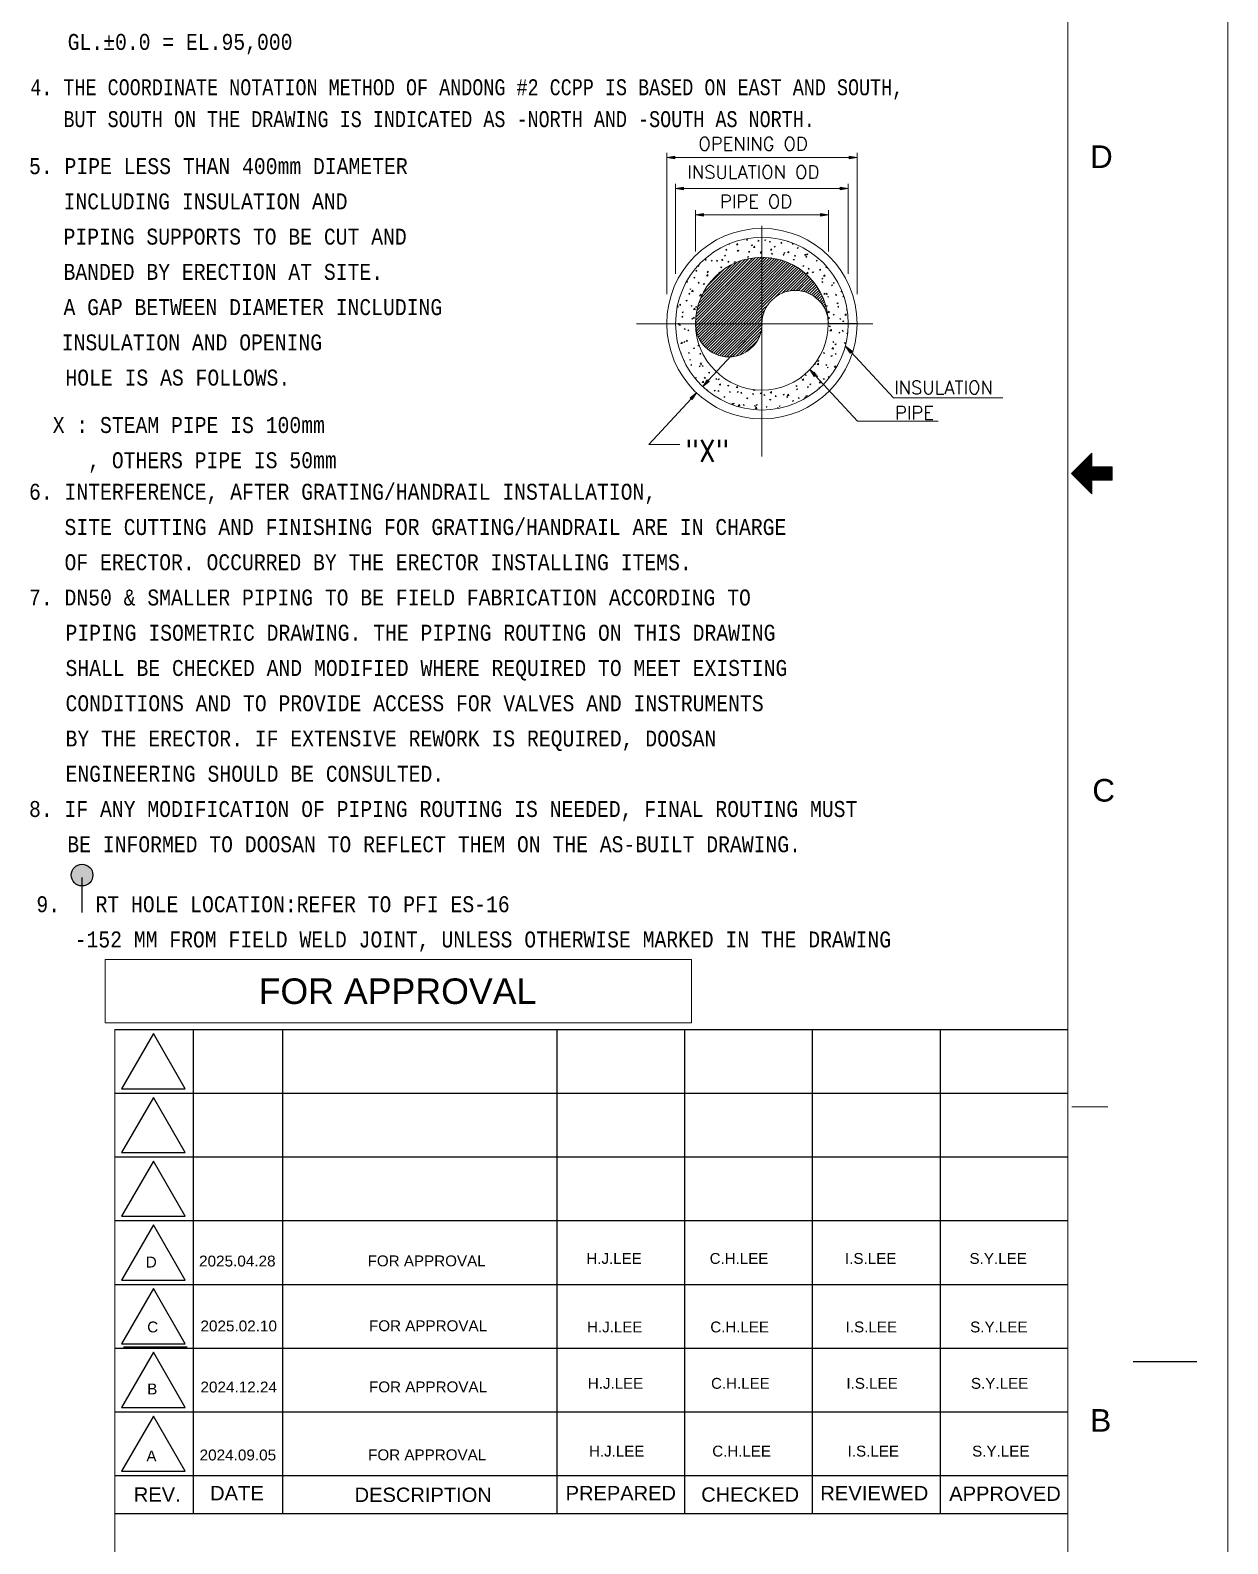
# Model space of a CAD drawing. Header units: inches. Extents: x 985 to 1826, y 0 to 594.
# Drawn here: x 1638.5 to 1826.1, y 129.8 to 366.8 of the extents above; entities that cross this region are included whole.
import ezdxf
from ezdxf.enums import TextEntityAlignment as Align

# ---------------------------------------------------------------- set-up
doc = ezdxf.new("R2010")
doc.units = ezdxf.units.IN
doc.header["$MEASUREMENT"] = 0
for name, color, linetype in [('1', 7, 'Continuous'), ('13', 7, 'Continuous'), ('2', 2, 'Continuous'), ('3', 3, 'Continuous'), ('4', 4, 'Continuous'), ('BG 0 -1', 7, 'Continuous'), ('BG 09.title block', 7, 'Continuous'), ('FRAME', 7, 'Continuous')]:
    doc.layers.add(name, color=color, linetype=linetype)
doc.styles.add('Arial', font='arial.ttf')
doc.styles.add('MONOTXT', font='MONOTXT.shx', dxfattribs={"width": 0.8})
doc.styles.add('ROMANS', font='romans.shx', dxfattribs={"width": 0.8})

msp = doc.modelspace()

# ---------------------------------------------------------------- hatches: boundary and pattern name
at = {"linetype": 'Continuous'}
msp.add_hatch(color=2, dxfattribs=at).paths.add_polyline_path([(1646.63, 236.26), (1646.78, 236.25), (1646.92, 236.23), (1647.07, 236.2), (1647.21, 236.16), (1647.34, 236.1), (1647.48, 236.03), (1647.6, 235.95), (1647.72, 235.86), (1647.83, 235.76), (1647.93, 235.65), (1648.02, 235.54), (1648.1, 235.41), (1648.16, 235.28), (1648.22, 235.14), (1648.27, 235), (1648.3, 234.86), (1648.32, 234.71), (1648.32, 234.56), (1648.32, 234.42), (1648.3, 234.27), (1648.27, 234.12), (1648.22, 233.98), (1648.16, 233.85), (1648.1, 233.72), (1648.02, 233.59), (1647.93, 233.47), (1647.83, 233.36), (1647.72, 233.26), (1647.6, 233.17), (1647.48, 233.1), (1647.34, 233.03), (1647.21, 232.97), (1647.07, 232.93), (1646.92, 232.89), (1646.78, 232.87), (1646.63, 232.87), (1646.48, 232.87), (1646.33, 232.89), (1646.19, 232.93), (1646.05, 232.97), (1645.91, 233.03), (1645.78, 233.1), (1645.65, 233.17), (1645.54, 233.26), (1645.43, 233.36), (1645.33, 233.47), (1645.24, 233.59), (1645.16, 233.72), (1645.09, 233.85), (1645.03, 233.98), (1644.99, 234.12), (1644.96, 234.27), (1644.94, 234.42), (1644.93, 234.56), (1644.94, 234.71), (1644.96, 234.86), (1644.99, 235), (1645.03, 235.14), (1645.09, 235.28), (1645.16, 235.41), (1645.24, 235.54), (1645.33, 235.65), (1645.43, 235.76), (1645.54, 235.86), (1645.65, 235.95), (1645.78, 236.03), (1645.91, 236.1), (1646.05, 236.16), (1646.19, 236.2), (1646.33, 236.23), (1646.48, 236.25)])
at = {"layer": '13', "linetype": 'Continuous', "lineweight": 0}
for points in [[(1739.47, 347.12), (1739.47, 346.71), (1738.22, 346.92)], [(1766.8, 347.12), (1766.8, 346.71), (1768.05, 346.92)], [(1740.85, 342.27), (1740.85, 341.86), (1739.6, 342.06)], [(1765.4, 342.27), (1765.4, 341.86), (1766.65, 342.06)], [(1743.99, 338.13), (1743.99, 337.71), (1742.74, 337.92)], [(1762.28, 338.13), (1762.28, 337.71), (1763.53, 337.92)]]:
    msp.add_hatch(color=4, dxfattribs=at).paths.add_polyline_path(points)
at = {"layer": '4', "linetype": 'Continuous', "lineweight": 0}
for points in [[(1766.93, 316.3), (1766.24, 317.36), (1767.24, 316.58)], [(1761.33, 312.65), (1760.64, 313.71), (1761.64, 312.93)], [(1744.85, 311.83), (1743.85, 311.06), (1744.55, 312.12)], [(1741.9, 309.27), (1742.9, 310.05), (1742.2, 309)]]:
    msp.add_hatch(color=4, dxfattribs=at).paths.add_polyline_path(points)

# ---------------------------------------------------------------- linework, layer by layer
at = {"color": 4, "linetype": 'Continuous', "lineweight": 0}
for p, q in [((1753.13, 335.82), (1753.13, 320.9)), ((1747.47, 332.41), (1747.58, 332.55)), ((1747.47, 332.41), (1747.62, 332.4)), ((1747.62, 332.4), (1747.58, 332.55)), ((1747.87, 333.36), (1747.98, 333.28)), ((1747.98, 333.28), (1748.03, 333.43)), ((1749.12, 333.26), (1749.3, 333.46)), ((1749.12, 333.26), (1749.33, 333.22)), ((1749.25, 332.25), (1749.38, 332.4)), ((1749.25, 332.25), (1749.4, 332.23)), ((1749.33, 333.22), (1749.3, 333.46)), ((1749.35, 332.36), (1749.53, 332.43)), ((1749.35, 332.36), (1749.48, 332.28)), ((1749.4, 332.23), (1749.38, 332.4)), ((1749.48, 332.28), (1749.53, 332.43)), ((1750.7, 333.97), (1750.82, 334.12)), ((1750.7, 333.97), (1750.85, 333.96)), ((1750.85, 333.96), (1750.82, 334.12)), ((1751.04, 332.1), (1751.17, 332.23)), ((1751.04, 332.1), (1751.19, 332.08)), ((1751.19, 332.08), (1751.17, 332.23)), ((1751.45, 333.17), (1751.63, 333.23)), ((1751.45, 333.17), (1751.58, 333.08)), ((1751.58, 333.08), (1751.63, 333.23)), ((1751.78, 332.85), (1751.98, 333.05)), ((1751.78, 332.85), (1752, 332.81)), ((1752, 332.81), (1751.98, 333.05)), ((1752.49, 333.82), (1752.62, 333.96)), ((1752.49, 333.82), (1752.64, 333.81)), ((1752.64, 333.81), (1752.62, 333.96)), ((1752.84, 331.93), (1752.97, 332.08)), ((1752.84, 331.93), (1752.99, 331.92)), ((1752.94, 332.16), (1753.12, 332.23)), ((1752.94, 332.16), (1753.07, 332.08)), ((1752.99, 331.92), (1752.97, 332.08)), ((1753.07, 332.08), (1753.12, 332.23)), ((1753.55, 333.97), (1753.73, 334.05)), ((1753.55, 333.97), (1753.68, 333.9)), ((1753.68, 333.9), (1753.73, 334.05)), ((1754.29, 333.66), (1754.4, 333.81)), ((1754.29, 333.66), (1754.44, 333.65)), ((1754.44, 333.65), (1754.4, 333.81)), ((1754.45, 332.43), (1754.64, 332.63)), ((1754.45, 332.43), (1754.67, 332.4)), ((1754.63, 331.78), (1754.75, 331.92)), ((1754.67, 332.4), (1754.64, 332.63)), ((1754.78, 331.77), (1754.75, 331.92)), ((1755.04, 332.97), (1755.22, 333.03)), ((1755.04, 332.97), (1755.17, 332.88)), ((1755.17, 332.88), (1755.22, 333.03)), ((1756.08, 333.5), (1756.2, 333.65)), ((1756.08, 333.5), (1756.23, 333.48)), ((1756.23, 333.48), (1756.2, 333.65)), ((1756.54, 331.96), (1756.72, 332.03)), ((1756.54, 331.96), (1756.67, 331.88)), ((1756.67, 331.88), (1756.72, 332.03)), ((1757.12, 332.02), (1757.32, 332.22)), ((1757.12, 332.02), (1757.34, 331.98)), ((1757.14, 333.77), (1757.2, 333.8)), ((1757.14, 333.77), (1757.27, 333.7)), ((1757.27, 333.7), (1757.29, 333.77)), ((1757.34, 331.98), (1757.32, 332.22)), ((1757.88, 333.35), (1757.99, 333.48)), ((1757.88, 333.35), (1758.02, 333.33)), ((1758.02, 333.33), (1757.99, 333.48)), ((1758.64, 332.77), (1758.82, 332.83)), ((1758.64, 332.77), (1758.77, 332.68)), ((1758.77, 332.68), (1758.82, 332.83)), ((1759.78, 331.61), (1759.98, 331.81)), ((1760, 331.57), (1759.98, 331.81)), ((1760.13, 331.76), (1760.3, 331.83)), ((1760.25, 331.68), (1760.3, 331.83)), ((1742.74, 320.97), (1753.05, 331.3)), ((1742.75, 321.43), (1752.6, 331.28)), ((1742.79, 321.91), (1752.13, 331.25)), ((1742.85, 322.41), (1751.63, 331.18)), ((1742.94, 322.95), (1751.09, 331.1)), ((1743.07, 329.93), (1743.18, 329.86)), ((1743.08, 323.52), (1750.52, 330.96)), ((1743.09, 329.96), (1743.23, 330.01)), ((1743.12, 320.9), (1753.13, 330.92)), ((1743.18, 329.86), (1743.23, 330.01)), ((1743.27, 324.15), (1749.89, 330.77)), ((1743.52, 324.85), (1749.19, 330.52)), ((1743.55, 320.9), (1753.13, 330.48)), ((1743.9, 325.67), (1748.37, 330.13)), ((1743.99, 320.9), (1753.13, 330.05)), ((1744.22, 330.83), (1744.34, 330.98)), ((1744.22, 330.83), (1744.37, 330.82)), ((1744.37, 330.82), (1744.34, 330.98)), ((1744.44, 320.9), (1753.13, 329.6)), ((1744.55, 326.77), (1747.27, 329.48)), ((1745.15, 330.75), (1745.33, 330.82)), ((1745.15, 330.75), (1745.28, 330.67)), ((1745.28, 330.67), (1745.33, 330.82)), ((1746.02, 330.68), (1746.13, 330.82)), ((1746.02, 330.68), (1746.17, 330.67)), ((1746.17, 330.67), (1746.13, 330.82)), ((1746.64, 329.75), (1746.82, 329.81)), ((1746.64, 329.75), (1746.77, 329.66)), ((1746.77, 329.66), (1746.82, 329.81)), ((1746.78, 330.82), (1746.97, 331.02)), ((1746.78, 330.82), (1746.99, 330.78)), ((1746.99, 330.78), (1746.97, 331.02)), ((1747.25, 331.56), (1747.43, 331.62)), ((1747.25, 331.56), (1747.38, 331.47)), ((1747.38, 331.47), (1747.43, 331.62)), ((1747.8, 330.52), (1747.93, 330.67)), ((1747.8, 330.52), (1747.95, 330.51)), ((1747.95, 330.51), (1747.93, 330.67)), ((1748.74, 330.55), (1748.92, 330.62)), ((1748.74, 330.55), (1748.87, 330.47)), ((1748.87, 330.47), (1748.92, 330.62)), ((1750.84, 331.36), (1751.02, 331.42)), ((1750.84, 331.36), (1750.97, 331.27)), ((1750.97, 331.27), (1751.02, 331.42)), ((1753.13, 330.92), (1753.49, 331.28)), ((1753.13, 330.48), (1753.92, 331.26)), ((1753.13, 330.05), (1754.32, 331.22)), ((1753.13, 329.6), (1754.7, 331.17)), ((1753.13, 329.16), (1755.08, 331.11)), ((1753.13, 328.71), (1755.45, 331.03)), ((1753.13, 328.27), (1755.8, 330.95)), ((1753.13, 327.83), (1756.15, 330.85)), ((1753.13, 327.38), (1756.48, 330.73)), ((1753.13, 326.95), (1756.8, 330.62)), ((1753.13, 326.51), (1757.13, 330.5)), ((1753.13, 326.06), (1757.43, 330.36)), ((1753.13, 325.62), (1757.73, 330.22)), ((1753.13, 325.18), (1758.03, 330.07)), ((1753.13, 324.73), (1758.3, 329.91)), ((1753.13, 324.3), (1758.59, 329.75)), ((1753.13, 323.86), (1758.85, 329.57)), ((1754.54, 331.2), (1754.62, 331.22)), ((1754.6, 331.18), (1754.62, 331.22)), ((1754.63, 331.78), (1754.78, 331.77)), ((1756.43, 331.62), (1756.54, 331.77)), ((1756.43, 331.62), (1756.58, 331.61)), ((1756.58, 331.61), (1756.54, 331.77)), ((1758.03, 330.96), (1758.2, 331.02)), ((1758.03, 330.96), (1758.15, 330.87)), ((1758.15, 330.87), (1758.2, 331.02)), ((1758.22, 331.47), (1758.34, 331.61)), ((1758.22, 331.47), (1758.37, 331.45)), ((1758.37, 331.45), (1758.34, 331.61)), ((1758.67, 329.7), (1758.69, 329.73)), ((1758.69, 329.68), (1758.69, 329.73)), ((1759.53, 329.95), (1759.7, 330.02)), ((1759.53, 329.95), (1759.64, 329.87)), ((1759.64, 329.87), (1759.7, 330.02)), ((1759.78, 331.61), (1760, 331.57)), ((1760.02, 331.31), (1760.13, 331.45)), ((1760.02, 331.31), (1760.17, 331.3)), ((1760.13, 331.76), (1760.25, 331.68)), ((1760.17, 331.3), (1760.13, 331.45)), ((1760.35, 329.43), (1760.48, 329.57)), ((1760.35, 329.43), (1760.5, 329.41)), ((1760.5, 329.41), (1760.48, 329.57)), ((1761.63, 330.76), (1761.8, 330.82)), ((1761.63, 330.76), (1761.75, 330.67)), ((1761.75, 330.67), (1761.8, 330.82)), ((1761.8, 331.15), (1761.87, 331.23)), ((1761.8, 331.15), (1761.95, 331.13)), ((1761.95, 331.13), (1761.95, 331.16)), ((1763.12, 329.75), (1763.29, 329.82)), ((1763.12, 329.75), (1763.24, 329.67)), ((1763.24, 329.67), (1763.29, 329.82)), ((1741.33, 327.4), (1741.45, 327.53)), ((1741.33, 327.4), (1741.48, 327.38)), ((1741.48, 327.38), (1741.45, 327.53)), ((1742.44, 328.13), (1742.62, 328.2)), ((1742.44, 328.13), (1742.57, 328.05)), ((1742.57, 328.05), (1742.62, 328.2)), ((1742.78, 329.12), (1742.89, 329.26)), ((1742.78, 329.12), (1742.93, 329.11)), ((1742.93, 329.11), (1742.89, 329.26)), ((1743.12, 327.23), (1743.24, 327.38)), ((1743.12, 327.23), (1743.27, 327.22)), ((1743.27, 327.22), (1743.24, 327.38)), ((1743.94, 327.12), (1744.12, 327.2)), ((1743.94, 327.12), (1744.05, 327.05)), ((1744.05, 327.05), (1744.12, 327.2)), ((1744.44, 328.38), (1744.63, 328.6)), ((1744.44, 328.38), (1744.67, 328.36)), ((1744.54, 328.93), (1744.72, 329.01)), ((1744.54, 328.93), (1744.67, 328.86)), ((1744.57, 328.96), (1744.69, 329.11)), ((1744.57, 328.96), (1744.72, 328.95)), ((1744.67, 328.36), (1744.63, 328.6)), ((1744.67, 328.86), (1744.72, 329.01)), ((1744.72, 328.95), (1744.69, 329.11)), ((1744.88, 320.9), (1753.13, 329.16)), ((1745.32, 320.9), (1753.13, 328.71)), ((1745.77, 320.9), (1753.13, 328.27)), ((1746.2, 320.9), (1753.13, 327.83)), ((1746.37, 328.8), (1746.48, 328.95)), ((1746.37, 328.8), (1746.38, 328.8)), ((1746.49, 328.9), (1746.48, 328.95)), ((1746.64, 320.9), (1753.13, 327.38)), ((1753.13, 323.41), (1759.12, 329.4)), ((1755.25, 325.1), (1759.38, 329.21)), ((1756.28, 325.68), (1759.63, 329.02)), ((1756.97, 325.92), (1759.87, 328.82)), ((1757.53, 326.03), (1760.1, 328.61)), ((1758.02, 326.08), (1760.33, 328.4)), ((1758.47, 326.1), (1760.55, 328.18)), ((1758.88, 326.07), (1760.77, 327.95)), ((1759.27, 326.01), (1760.98, 327.72)), ((1759.63, 325.93), (1761.18, 327.48)), ((1759.97, 325.83), (1761.38, 327.23)), ((1760.12, 328.76), (1760.32, 328.96)), ((1760.12, 328.76), (1760.34, 328.72)), ((1760.34, 328.72), (1760.32, 328.96)), ((1761.02, 328.95), (1761.19, 329.01)), ((1761.02, 328.95), (1761.14, 328.86)), ((1761.14, 328.86), (1761.19, 329.01)), ((1762.15, 329.27), (1762.28, 329.41)), ((1762.15, 329.27), (1762.3, 329.26)), ((1762.3, 329.26), (1762.28, 329.41)), ((1762.5, 327.93), (1762.68, 328.01)), ((1762.5, 327.93), (1762.63, 327.86)), ((1762.5, 327.4), (1762.62, 327.53)), ((1762.5, 327.4), (1762.65, 327.37)), ((1762.65, 327.37), (1762.62, 327.53)), ((1762.63, 327.86), (1762.68, 328.01)), ((1762.78, 328.35), (1762.98, 328.55)), ((1762.78, 328.35), (1763, 328.31)), ((1763, 328.31), (1762.98, 328.55)), ((1764.29, 327.23), (1764.42, 327.37)), ((1764.29, 327.23), (1764.44, 327.22)), ((1764.44, 327.22), (1764.42, 327.37)), ((1741.68, 325.51), (1741.79, 325.66)), ((1741.68, 325.51), (1741.83, 325.5)), ((1741.83, 325.5), (1741.79, 325.66)), ((1741.83, 326.32), (1742, 326.38)), ((1741.83, 326.32), (1741.95, 326.23)), ((1741.95, 326.23), (1742, 326.38)), ((1742.1, 325.96), (1742.29, 326.16)), ((1742.1, 325.96), (1742.33, 325.92)), ((1742.33, 325.92), (1742.29, 326.16)), ((1743.33, 325.31), (1743.5, 325.38)), ((1743.33, 325.31), (1743.45, 325.23)), ((1743.45, 325.23), (1743.5, 325.38)), ((1743.47, 325.36), (1743.59, 325.5)), ((1743.47, 325.36), (1743.62, 325.35)), ((1743.62, 325.35), (1743.59, 325.5)), ((1747.09, 320.9), (1753.13, 326.95)), ((1747.53, 320.9), (1753.13, 326.51)), ((1747.98, 320.9), (1753.13, 326.06)), ((1748.42, 320.9), (1753.13, 325.62)), ((1748.85, 320.9), (1753.13, 325.18)), ((1749.3, 320.9), (1753.13, 324.73)), ((1760.29, 325.71), (1761.57, 326.98)), ((1760.6, 325.57), (1761.74, 326.72)), ((1760.89, 325.42), (1761.92, 326.45)), ((1761.17, 325.26), (1762.09, 326.17)), ((1761.43, 325.07), (1762.24, 325.9)), ((1761.67, 324.88), (1762.4, 325.61)), ((1761.9, 324.67), (1762.54, 325.31)), ((1762.13, 324.45), (1762.68, 325.01)), ((1762.33, 324.21), (1762.8, 324.7)), ((1762.84, 325.51), (1762.97, 325.66)), ((1762.84, 325.51), (1762.99, 325.5)), ((1762.99, 325.5), (1762.97, 325.66)), ((1763.12, 325.5), (1763.3, 325.7)), ((1763.12, 325.5), (1763.34, 325.46)), ((1763.34, 325.46), (1763.3, 325.7)), ((1763.39, 325.12), (1763.57, 325.18)), ((1763.39, 325.12), (1763.52, 325.03)), ((1763.52, 325.03), (1763.57, 325.18)), ((1764, 326.93), (1764.18, 327)), ((1764, 326.93), (1764.13, 326.85)), ((1764.13, 326.85), (1764.18, 327)), ((1764.64, 325.36), (1764.77, 325.5)), ((1764.64, 325.36), (1764.79, 325.33)), ((1764.79, 325.33), (1764.77, 325.5)), ((1765.49, 325.92), (1765.67, 326)), ((1765.49, 325.92), (1765.62, 325.85)), ((1765.62, 325.85), (1765.67, 325.98)), ((1765.78, 325.08), (1765.94, 325.25)), ((1765.78, 325.08), (1766, 325.05)), ((1766, 325.05), (1766, 325.06)), ((1739.87, 323.51), (1739.99, 323.48)), ((1739.89, 323.65), (1739.95, 323.72)), ((1739.99, 323.48), (1739.95, 323.72)), ((1740.23, 323.78), (1740.35, 323.93)), ((1740.23, 323.78), (1740.38, 323.77)), ((1740.38, 323.77), (1740.35, 323.93)), ((1740.62, 322.7), (1740.79, 322.76)), ((1740.62, 322.7), (1740.74, 322.61)), ((1740.74, 322.61), (1740.79, 322.76)), ((1741.23, 324.51), (1741.4, 324.57)), ((1741.23, 324.51), (1741.35, 324.42)), ((1741.35, 324.42), (1741.4, 324.57)), ((1742.03, 323.63), (1742.14, 323.77)), ((1742.03, 323.63), (1742.17, 323.62)), ((1742.17, 323.62), (1742.14, 323.77)), ((1742.43, 323.11), (1742.63, 323.31)), ((1742.43, 323.11), (1742.65, 323.07)), ((1742.65, 323.07), (1742.63, 323.31)), ((1742.72, 323.5), (1742.89, 323.57)), ((1742.72, 323.5), (1742.84, 323.42)), ((1742.84, 323.42), (1742.89, 323.57)), ((1749.74, 320.9), (1753.13, 324.3)), ((1750.18, 320.9), (1753.13, 323.86)), ((1750.63, 320.9), (1753.13, 323.41)), ((1751.07, 320.9), (1753.13, 322.97)), ((1751.5, 320.9), (1753.13, 322.53)), ((1753.13, 322.97), (1754.14, 323.97)), ((1753.13, 322.53), (1753.55, 322.95)), ((1762.53, 323.96), (1762.93, 324.37)), ((1762.7, 323.7), (1763.04, 324.03)), ((1762.87, 323.42), (1763.14, 323.7)), ((1763.02, 323.13), (1763.23, 323.35)), ((1763.15, 322.82), (1763.32, 322.98)), ((1763.19, 323.63), (1763.32, 323.77)), ((1763.19, 323.63), (1763.34, 323.62)), ((1763.27, 322.5), (1763.38, 322.61)), ((1763.34, 323.62), (1763.32, 323.77)), ((1763.44, 322.65), (1763.64, 322.85)), ((1763.44, 322.65), (1763.67, 322.61)), ((1763.67, 322.61), (1763.64, 322.85)), ((1764.28, 322.3), (1764.45, 322.37)), ((1764.4, 322.21), (1764.45, 322.37)), ((1764.88, 324.11), (1765.05, 324.18)), ((1764.88, 324.11), (1765, 324.03)), ((1764.99, 323.47), (1765.1, 323.62)), ((1764.99, 323.47), (1765.14, 323.46)), ((1765, 324.03), (1765.05, 324.18)), ((1765.14, 323.46), (1765.1, 323.62)), ((1766.12, 322.23), (1766.3, 322.43)), ((1766.34, 322.2), (1766.3, 322.43)), ((1766.38, 323.11), (1766.47, 323.15)), ((1766.38, 323.11), (1766.49, 323.02)), ((1738.22, 320.9), (1753.13, 320.9)), ((1740, 320.88), (1740.07, 320.91)), ((1740, 320.88), (1740.13, 320.8)), ((1740.07, 320.91), (1740.18, 320.95)), ((1740.09, 320.67), (1740.29, 320.87)), ((1740.09, 320.67), (1740.32, 320.63)), ((1740.13, 320.8), (1740.17, 320.91)), ((1740.17, 320.91), (1740.18, 320.95)), ((1740.32, 320.63), (1740.29, 320.87)), ((1740.58, 321.91), (1740.69, 322.05)), ((1740.58, 321.91), (1740.73, 321.9)), ((1740.73, 321.9), (1740.69, 322.05)), ((1740.93, 320.02), (1741.04, 320.17)), ((1740.93, 320.02), (1741.08, 320.01)), ((1741.08, 320.01), (1741.04, 320.17)), ((1742.12, 321.68), (1742.29, 321.76)), ((1742.12, 321.68), (1742.23, 321.61)), ((1742.23, 321.61), (1742.29, 321.76)), ((1742.37, 321.75), (1742.49, 321.9)), ((1742.37, 321.75), (1742.52, 321.73)), ((1742.52, 321.73), (1742.49, 321.9)), ((1742.72, 319.87), (1742.79, 319.96)), ((1742.75, 320.55), (1743.12, 320.9)), ((1742.8, 320.15), (1743.55, 320.9)), ((1742.87, 319.77), (1743.99, 320.9)), ((1742.95, 319.42), (1744.44, 320.9)), ((1743.07, 319.1), (1744.88, 320.9)), ((1743.19, 318.78), (1745.32, 320.9)), ((1743.34, 318.48), (1745.77, 320.9)), ((1743.5, 318.2), (1746.2, 320.9)), ((1743.68, 317.93), (1746.64, 320.9)), ((1743.87, 317.68), (1747.09, 320.9)), ((1744.07, 317.43), (1747.53, 320.9)), ((1744.28, 317.21), (1747.98, 320.9)), ((1744.52, 317), (1748.42, 320.9)), ((1744.75, 316.8), (1748.85, 320.9)), ((1745, 316.61), (1749.3, 320.9)), ((1745.28, 316.43), (1749.74, 320.9)), ((1745.57, 316.28), (1750.18, 320.9)), ((1745.87, 316.15), (1750.63, 320.9)), ((1746.18, 316.01), (1751.07, 320.9)), ((1746.52, 315.91), (1751.5, 320.9)), ((1746.87, 315.82), (1751.95, 320.9)), ((1747.24, 315.76), (1752.39, 320.9)), ((1747.64, 315.72), (1752.83, 320.9)), ((1748.08, 315.71), (1753.13, 320.76)), ((1748.55, 315.75), (1753.09, 320.28)), ((1751.95, 320.9), (1753.13, 322.08)), ((1752.39, 320.9), (1753.13, 321.65)), ((1752.83, 320.9), (1753.13, 321.2)), ((1753.13, 322.08), (1753.32, 322.27)), ((1753.13, 321.65), (1753.19, 321.71)), ((1753.13, 321.2), (1753.14, 321.21)), ((1763.37, 322.16), (1763.44, 322.22)), ((1763.44, 321.8), (1763.48, 321.83)), ((1763.5, 321.41), (1763.52, 321.42)), ((1763.53, 320.91), (1768.05, 320.91)), ((1763.54, 321.75), (1763.67, 321.9)), ((1763.54, 321.75), (1763.69, 321.73)), ((1763.69, 321.73), (1763.67, 321.9)), ((1763.67, 320.48), (1763.84, 320.56)), ((1763.67, 320.48), (1763.79, 320.4)), ((1763.78, 319.8), (1763.98, 320)), ((1763.79, 320.4), (1763.84, 320.56)), ((1763.89, 319.87), (1764, 320.01)), ((1764, 319.76), (1763.98, 320)), ((1764.04, 319.86), (1764, 320.01)), ((1764.28, 322.3), (1764.4, 322.21)), ((1765.33, 321.6), (1765.45, 321.73)), ((1765.33, 321.6), (1765.48, 321.58)), ((1765.48, 321.58), (1765.45, 321.73)), ((1765.77, 321.3), (1765.94, 321.36)), ((1765.77, 321.3), (1765.89, 321.21)), ((1765.89, 321.21), (1765.94, 321.36)), ((1766.12, 322.23), (1766.34, 322.2)), ((1740.43, 317.82), (1740.63, 318.02)), ((1740.43, 317.82), (1740.65, 317.78)), ((1740.65, 317.78), (1740.63, 318.02)), ((1740.89, 318.06), (1741.07, 318.13)), ((1740.89, 318.06), (1741.02, 317.97)), ((1741.02, 317.97), (1741.07, 318.13)), ((1741.27, 318.15), (1741.39, 318.3)), ((1741.27, 318.15), (1741.42, 318.13)), ((1741.42, 318.13), (1741.39, 318.3)), ((1741.5, 319.87), (1741.68, 319.95)), ((1741.5, 319.87), (1741.63, 319.8)), ((1741.63, 319.8), (1741.68, 319.95)), ((1742.72, 319.87), (1742.79, 319.86)), ((1743.07, 317.98), (1743.13, 318.07)), ((1743.07, 317.98), (1743.17, 317.98)), ((1743.09, 317.41), (1743.28, 317.6)), ((1749.09, 315.83), (1753, 319.75)), ((1749.73, 316.02), (1752.82, 319.12)), ((1750.55, 316.42), (1752.43, 318.28)), ((1763.78, 319.8), (1764, 319.76)), ((1763.89, 319.87), (1764.04, 319.86)), ((1764.23, 317.98), (1764.35, 318.13)), ((1764.23, 317.98), (1764.38, 317.97)), ((1764.38, 317.97), (1764.35, 318.13)), ((1764.55, 317.67), (1764.73, 317.73)), ((1764.55, 317.67), (1764.68, 317.58)), ((1764.68, 317.58), (1764.73, 317.73)), ((1765.15, 319.48), (1765.33, 319.55)), ((1765.15, 319.48), (1765.28, 319.4)), ((1765.28, 319.4), (1765.33, 319.55)), ((1765.68, 319.71), (1765.8, 319.86)), ((1765.68, 319.71), (1765.83, 319.7)), ((1765.83, 319.7), (1765.8, 319.86)), ((1766.03, 317.83), (1766.15, 317.97)), ((1766.03, 317.83), (1766.18, 317.82)), ((1766.18, 317.82), (1766.15, 317.97)), ((1766.44, 319.38), (1766.59, 319.53)), ((1766.44, 319.38), (1766.57, 319.36)), ((1740.42, 316.3), (1740.47, 316.32)), ((1740.44, 316.25), (1740.47, 316.32)), ((1741.62, 316.27), (1741.74, 316.41)), ((1741.62, 316.27), (1741.77, 316.26)), ((1741.77, 316.26), (1741.74, 316.41)), ((1741.78, 315.25), (1741.95, 315.31)), ((1741.78, 315.25), (1741.9, 315.16)), ((1741.9, 315.16), (1741.95, 315.31)), ((1742.39, 317.06), (1742.57, 317.12)), ((1742.39, 317.06), (1742.52, 316.97)), ((1742.52, 316.97), (1742.57, 317.12)), ((1743.09, 317.41), (1743.32, 317.37)), ((1743.32, 317.37), (1743.29, 317.56)), ((1743.42, 316.11), (1743.53, 316.26)), ((1743.42, 316.11), (1743.55, 316.1)), ((1743.55, 316.1), (1743.53, 316.26)), ((1743.88, 316.05), (1743.93, 316.07)), ((1743.88, 316.05), (1743.98, 315.97)), ((1762.79, 316.26), (1762.9, 316.41)), ((1762.79, 316.26), (1762.94, 316.25)), ((1762.94, 316.25), (1762.9, 316.41)), ((1763.94, 315.86), (1764.12, 315.92)), ((1763.94, 315.86), (1764.07, 315.77)), ((1764.07, 315.77), (1764.12, 315.92)), ((1764.1, 316.95), (1764.3, 317.15)), ((1764.1, 316.95), (1764.33, 316.91)), ((1764.33, 316.91), (1764.3, 317.15)), ((1764.58, 316.11), (1764.7, 316.25)), ((1764.58, 316.11), (1764.73, 316.1)), ((1764.73, 316.1), (1764.7, 316.25)), ((1740.9, 315.12), (1740.95, 315.17)), ((1740.98, 314.97), (1740.95, 315.17)), ((1741.97, 314.38), (1742.08, 314.53)), ((1741.97, 314.38), (1742.12, 314.37)), ((1742.12, 314.37), (1742.08, 314.53)), ((1743.27, 314.23), (1743.44, 314.31)), ((1743.27, 314.23), (1743.39, 314.15)), ((1743.39, 314.15), (1743.44, 314.31)), ((1743.43, 314.56), (1743.62, 314.76)), ((1743.43, 314.56), (1743.65, 314.52)), ((1743.65, 314.52), (1743.62, 314.76)), ((1743.75, 314.23), (1743.88, 314.37)), ((1743.75, 314.23), (1743.9, 314.22)), ((1743.9, 314.22), (1743.88, 314.37)), ((1744.77, 313.23), (1744.94, 313.3)), ((1744.77, 313.23), (1744.89, 313.15)), ((1744.89, 313.15), (1744.94, 313.3)), ((1759.89, 312.82), (1760.02, 312.96)), ((1760.04, 312.81), (1760.02, 312.96)), ((1761.23, 313.23), (1761.4, 313.3)), ((1761.23, 313.23), (1761.35, 313.15)), ((1761.35, 314.55), (1761.49, 314.53)), ((1761.35, 313.15), (1761.4, 313.3)), ((1761.43, 314.63), (1761.47, 314.68)), ((1761.49, 314.53), (1761.47, 314.68)), ((1761.78, 314.51), (1761.97, 314.71)), ((1761.78, 314.51), (1761.99, 314.47)), ((1761.84, 315.05), (1762.02, 315.11)), ((1761.84, 315.05), (1761.97, 314.96)), ((1761.97, 314.96), (1762.02, 315.11)), ((1761.99, 314.47), (1761.97, 314.71)), ((1763.13, 314.38), (1763.25, 314.52)), ((1763.13, 314.38), (1763.28, 314.37)), ((1763.28, 314.37), (1763.25, 314.52)), ((1763.33, 314.05), (1763.5, 314.11)), ((1763.33, 314.05), (1763.45, 313.96)), ((1763.45, 313.96), (1763.5, 314.11)), ((1764.44, 314.1), (1764.64, 314.3)), ((1764.44, 314.1), (1764.67, 314.06)), ((1764.67, 314.06), (1764.64, 314.3)), ((1742.44, 312.62), (1742.43, 312.65)), ((1742.67, 312.42), (1742.84, 312.48)), ((1742.67, 312.42), (1742.79, 312.33)), ((1742.79, 312.33), (1742.84, 312.48)), ((1743.75, 311.71), (1743.95, 311.91)), ((1743.75, 311.71), (1743.98, 311.67)), ((1743.98, 311.67), (1743.95, 311.91)), ((1744.1, 312.35), (1744.23, 312.5)), ((1744.1, 312.35), (1744.25, 312.33)), ((1744.15, 311.42), (1744.33, 311.48)), ((1744.15, 311.42), (1744.28, 311.33)), ((1744.25, 312.33), (1744.23, 312.5)), ((1744.28, 311.33), (1744.33, 311.48)), ((1744.48, 310.51), (1744.57, 310.61)), ((1744.6, 310.46), (1744.57, 310.61)), ((1745.89, 312.2), (1746.02, 312.33)), ((1745.89, 312.2), (1746.04, 312.18)), ((1746.04, 312.18), (1746.02, 312.33)), ((1746.25, 312.22), (1746.43, 312.28)), ((1746.25, 312.22), (1746.38, 312.13)), ((1746.38, 312.13), (1746.43, 312.28)), ((1746.43, 311.3), (1746.62, 311.5)), ((1746.43, 311.3), (1746.65, 311.26)), ((1746.65, 311.26), (1746.62, 311.5)), ((1747.69, 312.03), (1747.7, 312.05)), ((1747.69, 312.03), (1747.72, 312.03)), ((1747.74, 311.22), (1747.92, 311.28)), ((1747.74, 311.22), (1747.87, 311.13)), ((1747.87, 311.13), (1747.92, 311.28)), ((1749.09, 310.88), (1749.29, 311.08)), ((1749.09, 310.88), (1749.32, 310.85)), ((1749.32, 310.85), (1749.29, 311.08)), ((1751.77, 310.47), (1751.88, 310.58)), ((1751.99, 310.43), (1751.97, 310.57)), ((1758.45, 311.1), (1758.57, 311.23)), ((1758.45, 311.1), (1758.6, 311.08)), ((1758.53, 310.62), (1758.7, 310.68)), ((1758.53, 310.62), (1758.65, 310.53)), ((1758.6, 311.08), (1758.57, 311.23)), ((1758.65, 310.53), (1758.7, 310.68)), ((1759.14, 312.42), (1759.25, 312.35)), ((1759.17, 312.43), (1759.3, 312.5)), ((1759.25, 312.35), (1759.3, 312.5)), ((1759.44, 312.07), (1759.63, 312.27)), ((1759.44, 312.07), (1759.65, 312.03)), ((1759.65, 312.03), (1759.63, 312.27)), ((1759.89, 312.82), (1760.04, 312.81)), ((1760.24, 310.93), (1760.37, 311.08)), ((1760.24, 310.93), (1760.39, 310.92)), ((1760.39, 310.92), (1760.37, 311.08)), ((1760.63, 311.42), (1760.8, 311.48)), ((1760.63, 311.42), (1760.75, 311.33)), ((1760.75, 311.33), (1760.8, 311.48)), ((1761.69, 312.66), (1761.8, 312.81)), ((1761.69, 312.66), (1761.84, 312.65)), ((1761.84, 312.65), (1761.8, 312.81)), ((1762.04, 310.78), (1762.15, 310.92)), ((1762.04, 310.78), (1762.1, 310.77)), ((1762.1, 311.66), (1762.3, 311.86)), ((1762.1, 311.66), (1762.33, 311.62)), ((1762.17, 310.83), (1762.15, 310.92)), ((1762.33, 311.62), (1762.3, 311.86)), ((1762.73, 312.23), (1762.9, 312.3)), ((1762.73, 312.23), (1762.85, 312.15)), ((1762.85, 312.15), (1762.9, 312.3)), ((1763.48, 312.51), (1763.6, 312.65)), ((1763.48, 312.51), (1763.63, 312.5)), ((1763.63, 312.5), (1763.6, 312.65)), ((1744.54, 310.46), (1744.6, 310.46)), ((1745.64, 310.41), (1745.82, 310.47)), ((1745.64, 310.41), (1745.77, 310.32)), ((1745.77, 310.32), (1745.82, 310.47)), ((1746.24, 310.31), (1746.37, 310.46)), ((1746.24, 310.31), (1746.39, 310.3)), ((1746.39, 310.3), (1746.37, 310.46)), ((1747.14, 309.41), (1747.32, 309.47)), ((1747.14, 309.41), (1747.27, 309.32)), ((1747.27, 309.32), (1747.32, 309.47)), ((1748.04, 310.16), (1748.15, 310.3)), ((1748.04, 310.16), (1748.19, 310.15)), ((1748.19, 310.15), (1748.15, 310.3)), ((1748.38, 308.27), (1748.5, 308.42)), ((1748.38, 308.27), (1748.53, 308.26)), ((1748.53, 308.26), (1748.5, 308.42)), ((1748.63, 308.4), (1748.8, 308.46)), ((1748.63, 308.4), (1748.75, 308.31)), ((1748.75, 308.31), (1748.8, 308.46)), ((1749.24, 310.21), (1749.42, 310.27)), ((1749.24, 310.21), (1749.37, 310.12)), ((1749.37, 310.12), (1749.42, 310.27)), ((1749.43, 308.03), (1749.62, 308.23)), ((1749.65, 308), (1749.62, 308.23)), ((1749.83, 310), (1749.95, 310.15)), ((1749.83, 310), (1749.98, 309.98)), ((1749.98, 309.98), (1749.95, 310.15)), ((1750.18, 308.12), (1750.3, 308.26)), ((1750.18, 308.12), (1750.33, 308.11)), ((1750.33, 308.11), (1750.3, 308.26)), ((1750.73, 309.21), (1750.9, 309.27)), ((1750.73, 309.21), (1750.85, 309.12)), ((1750.85, 309.12), (1750.9, 309.27)), ((1751.63, 309.85), (1751.74, 309.98)), ((1751.63, 309.85), (1751.78, 309.82)), ((1751.78, 309.82), (1751.74, 309.98)), ((1751.77, 310.47), (1751.99, 310.43)), ((1751.97, 307.96), (1752.09, 308.11)), ((1752.12, 307.95), (1752.09, 308.11)), ((1752.23, 308.2), (1752.4, 308.26)), ((1752.23, 308.2), (1752.35, 308.11)), ((1752.35, 308.11), (1752.4, 308.26)), ((1752.83, 310.01), (1753, 310.07)), ((1752.83, 310.01), (1752.95, 309.92)), ((1752.95, 309.92), (1753, 310.07)), ((1753.42, 309.68), (1753.54, 309.82)), ((1753.42, 309.68), (1753.57, 309.67)), ((1753.57, 309.67), (1753.54, 309.82)), ((1754.33, 309), (1754.5, 309.07)), ((1754.33, 309), (1754.45, 308.92)), ((1754.43, 310.05), (1754.63, 310.26)), ((1754.43, 310.05), (1754.65, 310.02)), ((1754.45, 308.92), (1754.5, 309.07)), ((1754.65, 310.02), (1754.63, 310.26)), ((1755.2, 309.52), (1755.33, 309.67)), ((1755.2, 309.52), (1755.35, 309.51)), ((1755.35, 309.51), (1755.33, 309.67)), ((1756.43, 309.81), (1756.6, 309.87)), ((1756.43, 309.81), (1756.55, 309.72)), ((1756.55, 309.72), (1756.6, 309.87)), ((1757, 309.37), (1757.13, 309.51)), ((1757, 309.37), (1757.15, 309.36)), ((1757.1, 309.63), (1757.29, 309.85)), ((1757.1, 309.63), (1757.32, 309.61)), ((1757.15, 309.36), (1757.13, 309.51)), ((1757.32, 309.61), (1757.29, 309.85)), ((1757.92, 308.8), (1758.09, 308.87)), ((1757.92, 308.8), (1758.04, 308.72)), ((1758.04, 308.72), (1758.09, 308.87)), ((1758.79, 309.21), (1758.92, 309.36)), ((1758.79, 309.21), (1758.94, 309.2)), ((1758.94, 309.2), (1758.92, 309.36)), ((1759.77, 309.22), (1759.97, 309.43)), ((1759.77, 309.22), (1759.92, 309.2)), ((1759.98, 309.25), (1759.97, 309.43)), ((1760.02, 309.61), (1760.19, 309.67)), ((1760.02, 309.61), (1760.14, 309.52)), ((1760.14, 309.52), (1760.19, 309.67)), ((1749.43, 308.03), (1749.65, 308)), ((1751.97, 307.96), (1752.12, 307.95)), ((1752.09, 307.62), (1752.29, 307.82)), ((1752.09, 307.62), (1752.32, 307.58)), ((1752.32, 307.58), (1752.29, 307.82)), ((1753.77, 307.81), (1753.88, 307.95)), ((1753.77, 307.81), (1753.92, 307.8)), ((1753.92, 307.8), (1753.88, 307.95)), ((1755.55, 307.65), (1755.68, 307.78)), ((1755.55, 307.65), (1755.7, 307.63)), ((1755.7, 307.63), (1755.68, 307.78)), ((1755.82, 308), (1755.99, 308.06)), ((1755.82, 308), (1755.94, 307.91)), ((1755.94, 307.91), (1755.99, 308.06))]:
    msp.add_line(p, q, dxfattribs=at)
at = {"color": 2}
msp.add_line((1646.63, 228.67), (1646.63, 234.17), dxfattribs=at)
at = {"color": 2, "linetype": 'Continuous'}
msp.add_circle((1646.63, 234.56), 1.7, dxfattribs=at)
at = {"color": 4, "linetype": 'Continuous', "lineweight": 0}
for centre, start, end in [((1758.33, 320.9), 0, 180), ((1747.94, 320.9), 180, 0)]:
    msp.add_arc(centre, 5.2, start, end, dxfattribs=at)
at = {"layer": '1', "color": 4, "linetype": 'Continuous', "lineweight": 0}
for p, q in [((1753.13, 336.21), (1753.13, 300.08)), ((1770.5, 320.9), (1733.49, 320.9))]:
    msp.add_line(p, q, dxfattribs=at)
at = {"layer": '13', "color": 4, "linetype": 'Continuous', "lineweight": 0}
for p, q in [((1738.22, 325.52), (1738.22, 347.67)), ((1739.47, 346.92), (1766.8, 346.92)), ((1768.05, 325.52), (1768.05, 347.67)), ((1739.6, 328.7), (1739.6, 342.81)), ((1740.85, 342.06), (1765.4, 342.06)), ((1766.65, 328.7), (1766.65, 342.81)), ((1742.74, 332.18), (1742.74, 338.67)), ((1743.99, 337.92), (1762.28, 337.92)), ((1763.53, 332.18), (1763.53, 338.67))]:
    msp.add_line(p, q, dxfattribs=at)
at = {"layer": '13', "color": 4, "linetype": 'Continuous', "lineweight": 0, "flags": 128}
for points in [[(1739.47, 347.12), (1739.47, 346.71), (1738.22, 346.92)], [(1766.8, 347.12), (1766.8, 346.71), (1768.05, 346.92)], [(1740.85, 342.27), (1740.85, 341.86), (1739.6, 342.06)], [(1765.4, 342.27), (1765.4, 341.86), (1766.65, 342.06)], [(1743.99, 338.13), (1743.99, 337.71), (1742.74, 337.92)], [(1762.28, 338.13), (1762.28, 337.71), (1763.53, 337.92)]]:
    msp.add_lwpolyline(points, close=True, dxfattribs=at)
at = {"layer": '3', "color": 4, "linetype": 'Continuous', "lineweight": 0}
for radius in [14.91, 13.53, 10.39]:
    msp.add_circle((1753.13, 320.9), radius, dxfattribs=at)
at = {"layer": '4', "color": 4, "linetype": 'Continuous', "lineweight": 0}
for p, q in [((1744.7, 311.98), (1750.48, 318.23)), ((1767.09, 316.43), (1773.72, 309.28)), ((1761.49, 312.78), (1768.12, 305.62)), ((1790.84, 309.28), (1773.72, 309.28)), ((1780.74, 305.62), (1768.12, 305.62))]:
    msp.add_line(p, q, dxfattribs=at)
at = {"layer": '4', "color": 4, "linetype": 'Continuous', "lineweight": 0, "flags": 128}
for points in [[(1766.93, 316.3), (1766.24, 317.36), (1767.24, 316.58)], [(1761.33, 312.65), (1760.64, 313.71), (1761.64, 312.93)], [(1744.85, 311.83), (1743.85, 311.06), (1744.55, 312.12)], [(1741.9, 309.27), (1742.9, 310.05), (1742.2, 309)]]:
    msp.add_lwpolyline(points, close=True, dxfattribs=at)
msp.add_lwpolyline([(1742.05, 309.13), (1735.43, 301.97), (1740.27, 301.97)], dxfattribs=at)
at = {"layer": 'BG 0 -1', "color": 7, "linetype": 'Continuous', "lineweight": 9}
for p, q in [((1826.09, 594), (1826.09, 0)), ((1801.02, 18.11), (1801.02, 576.75)), ((1804.81, 300.61), (1801.63, 297.43)), ((1805.08, 296.37), (1802.82, 298.62)), ((1805.21, 296.37), (1802.89, 298.68)), ((1805.33, 296.37), (1802.95, 298.75)), ((1805.46, 296.37), (1803.01, 298.81)), ((1805.58, 296.37), (1803.07, 298.87)), ((1805.71, 296.37), (1803.14, 298.93)), ((1805.83, 296.37), (1803.2, 299)), ((1805.96, 296.37), (1803.26, 299.06)), ((1806.08, 296.37), (1803.32, 299.12)), ((1806.21, 296.37), (1803.39, 299.18)), ((1806.33, 296.37), (1803.45, 299.25)), ((1806.46, 296.37), (1803.51, 299.31)), ((1806.58, 296.37), (1803.57, 299.37)), ((1806.71, 296.37), (1803.64, 299.43)), ((1806.83, 296.37), (1803.7, 299.5)), ((1804.81, 298.51), (1803.76, 299.56)), ((1804.81, 298.63), (1803.83, 299.62)), ((1804.81, 298.76), (1803.89, 299.68)), ((1804.81, 298.88), (1803.95, 299.75)), ((1804.81, 299.01), (1804.01, 299.81)), ((1804.81, 299.13), (1804.08, 299.87)), ((1804.81, 299.26), (1804.14, 299.93)), ((1804.81, 299.38), (1804.2, 300)), ((1804.81, 299.51), (1804.26, 300.06)), ((1804.81, 299.63), (1804.33, 300.12)), ((1804.81, 299.76), (1804.39, 300.18)), ((1804.81, 299.89), (1804.45, 300.25)), ((1804.81, 300.01), (1804.51, 300.31)), ((1804.81, 300.14), (1804.58, 300.37)), ((1804.81, 300.26), (1804.64, 300.43)), ((1804.81, 300.39), (1804.7, 300.5)), ((1804.81, 300.51), (1804.76, 300.56)), ((1804.81, 298.49), (1804.81, 300.61)), ((1801.63, 297.43), (1804.81, 294.24)), ((1804.81, 294.26), (1801.64, 297.43)), ((1804.81, 294.38), (1801.7, 297.5)), ((1804.81, 294.51), (1801.76, 297.56)), ((1804.81, 294.63), (1801.82, 297.62)), ((1804.81, 294.76), (1801.89, 297.68)), ((1804.81, 294.88), (1801.95, 297.75)), ((1804.81, 295.01), (1802.01, 297.81)), ((1804.81, 295.13), (1802.07, 297.87)), ((1804.81, 295.26), (1802.14, 297.93)), ((1804.81, 295.38), (1802.2, 298)), ((1804.81, 295.51), (1802.26, 298.06)), ((1804.81, 295.63), (1802.32, 298.12)), ((1804.81, 295.76), (1802.39, 298.18)), ((1804.81, 295.88), (1802.45, 298.25)), ((1804.81, 296.01), (1802.51, 298.31)), ((1804.81, 296.13), (1802.57, 298.37)), ((1804.81, 296.26), (1802.64, 298.43)), ((1804.83, 296.37), (1802.7, 298.5)), ((1804.96, 296.37), (1802.76, 298.56)), ((1804.81, 298.49), (1808, 298.49)), ((1804.81, 294.24), (1804.81, 296.37)), ((1804.81, 296.37), (1808, 296.37)), ((1806.96, 296.37), (1804.83, 298.49)), ((1807.08, 296.37), (1804.96, 298.49)), ((1807.21, 296.37), (1805.08, 298.49)), ((1807.33, 296.37), (1805.21, 298.49)), ((1807.46, 296.37), (1805.33, 298.49)), ((1807.58, 296.37), (1805.46, 298.49)), ((1807.71, 296.37), (1805.58, 298.49)), ((1807.83, 296.37), (1805.71, 298.49)), ((1807.96, 296.37), (1805.83, 298.49)), ((1808, 296.45), (1805.96, 298.49)), ((1808, 296.58), (1806.08, 298.49)), ((1808, 296.7), (1806.21, 298.49)), ((1808, 296.83), (1806.33, 298.49)), ((1808, 296.95), (1806.46, 298.49)), ((1808, 297.08), (1806.58, 298.49)), ((1808, 297.2), (1806.71, 298.49)), ((1808, 297.33), (1806.83, 298.49)), ((1808, 297.45), (1806.96, 298.49)), ((1808, 297.58), (1807.09, 298.49)), ((1808, 297.7), (1807.21, 298.49)), ((1808, 297.83), (1807.34, 298.49)), ((1808, 297.95), (1807.46, 298.49)), ((1808, 298.08), (1807.59, 298.49)), ((1808, 298.2), (1807.71, 298.49)), ((1808, 298.33), (1807.84, 298.49)), ((1808, 298.45), (1807.96, 298.49)), ((1808, 298.49), (1808, 296.37)), ((1651.75, 210.38), (1651.75, 18.11)), ((1801.65, 198.28), (1807.3, 198.28))]:
    msp.add_line(p, q, dxfattribs=at)
at = {"layer": 'BG 0 -1', "color": 1, "linetype": 'Continuous', "lineweight": 9}
for p, q in [((1650.26, 221.34), (1742.09, 221.34)), ((1650.26, 211.4), (1650.26, 221.34)), ((1742.09, 221.34), (1742.09, 211.4)), ((1742.09, 211.4), (1650.26, 211.4))]:
    msp.add_line(p, q, dxfattribs=at)
at = {"layer": 'BG 09.title block', "color": 7, "linetype": 'Continuous', "lineweight": 25}
for p, q in [((1651.75, 210.38), (1801.02, 210.38)), ((1657.81, 209.72), (1652.81, 201.08)), ((1662.81, 201.08), (1657.81, 209.72)), ((1664.02, 210.38), (1664.02, 134.53)), ((1678.02, 210.38), (1678.02, 134.53)), ((1721.02, 210.38), (1721.02, 134.53)), ((1741.02, 210.38), (1741.02, 134.53)), ((1761.02, 210.38), (1761.02, 134.53)), ((1781.02, 210.38), (1781.02, 134.53)), ((1651.75, 200.4), (1801.02, 200.4)), ((1652.81, 201.08), (1662.81, 201.08)), ((1657.81, 199.74), (1652.81, 191.1)), ((1662.81, 191.1), (1657.81, 199.74)), ((1651.75, 190.42), (1801.02, 190.42)), ((1652.81, 191.1), (1662.81, 191.1)), ((1657.81, 189.76), (1652.81, 181.12)), ((1662.81, 181.12), (1657.81, 189.76)), ((1651.75, 180.44), (1801.02, 180.44)), ((1652.81, 181.12), (1662.81, 181.12)), ((1657.81, 179.78), (1652.81, 171.14)), ((1662.81, 171.14), (1657.81, 179.78)), ((1652.81, 171.14), (1662.81, 171.14)), ((1651.75, 170.46), (1801.02, 170.46)), ((1657.81, 169.8), (1652.81, 161.16)), ((1662.81, 161.16), (1657.81, 169.8)), ((1651.75, 160.48), (1801.02, 160.48)), ((1652.81, 161.16), (1662.81, 161.16)), ((1657.81, 159.82), (1652.81, 151.18)), ((1653.13, 160.69), (1663.12, 160.69)), ((1662.81, 151.18), (1657.81, 159.82)), ((1662.81, 151.18), (1657.81, 159.82)), ((1811.26, 158.38), (1821.26, 158.38)), ((1651.75, 150.5), (1801.02, 150.5)), ((1652.81, 151.18), (1662.81, 151.18)), ((1657.81, 149.84), (1652.81, 141.2)), ((1662.81, 141.2), (1657.81, 149.84)), ((1651.75, 140.52), (1801.02, 140.52)), ((1652.81, 141.2), (1662.81, 141.2)), ((1801.02, 134.53), (1651.75, 134.53))]:
    msp.add_line(p, q, dxfattribs=at)

# ---------------------------------------------------------------- texts
at = {"layer": '2', "color": 4, "linetype": 'Continuous', "lineweight": 0, "style": 'ROMANS'}
for s, height, p in [('OPENING OD', 2.062, (1743.17, 348.04)), ('INSULATION OD', 2.0625, (1741.43, 343.61)), ('PIPE OD', 2.062, (1746.55, 338.99)), ('INSULATION', 2.062, (1773.83, 309.87)), ('PIPE', 2.062, (1773.97, 305.9))]:
    msp.add_text(s, height=height, dxfattribs=at).set_placement(p)
at = {"layer": '2', "color": 4, "linetype": 'Continuous', "lineweight": 0, "style": 'ROMANS', "width": 0.900007}
msp.add_text('"X"', height=3.437, dxfattribs=at).set_placement((1741.13, 299.25))
at = {"layer": 'BG 0 -1', "color": 7, "style": 'Arial'}
for s, height, width, p in [('D', 3.54, 0.992063, (1804.53, 345.28)), ('C', 3.54, 0.992063, (1804.88, 246.06)), ('B ', 3.537, 1.005373, (1804.53, 147.39))]:
    msp.add_text(s, height=height, dxfattribs=dict(at, width=width)).set_placement(p)
at = {"layer": 'BG 09.title block', "color": 7, "style": 'Arial'}
for s, width, p in [('REV.', 1.000881, (1658.41, 137.56)), ('DATE', 1.004333, (1670.89, 137.77)), ('DESCRIPTION', 1.000365, (1700.07, 137.51)), ('PREPARED', 0.999338, (1731.02, 137.77)), ('CHECKED', 0.996974, (1751.28, 137.55)), ('REVIEWED', 1.010172, (1770.72, 137.77)), ('APPROVED', 1.000499, (1791.2, 137.68))]:
    msp.add_text(s, height=2.25, dxfattribs=dict(at, width=width)).set_placement(p, align=Align.MIDDLE)
at = {"layer": 'FRAME', "color": 2}
for s, height, style, width, p in [(' GL.±0.0 = EL.95,000', 2.5, 'MONOTXT', 0.8566, (1642.53, 363.77)), ('FOR APPROVAL', 4, 'Arial', 1.000881, (1674.29, 214.37)), ('C.H.LEE', 1.7, 'Arial', 0.994425, (1744.94, 173.67)), ('I.S.LEE', 1.7, 'Arial', 0.999741, (1766.14, 173.67)), ('S.Y.LEE', 1.7, 'Arial', 1.001253, (1785.64, 173.67)), ('D', 1.7, 'Arial', 1.004063, (1656.62, 173.1)), ('2025.04.28', 1.7, 'Arial', 1.008516, (1664.96, 173.26)), ('FOR APPROVAL', 1.7, 'Arial', 1.000881, (1691.36, 173.29)), ('H.J.LEE', 1.7, 'Arial', 0.994425, (1725.64, 173.67)), ('C', 1.7, 'Arial', 1.004063, (1656.84, 162.94)), ('2025.02.10', 1.7, 'Arial', 1.008516, (1665.18, 163.1)), ('FOR APPROVAL', 1.7, 'Arial', 1.000881, (1691.58, 163.13)), ('H.J.LEE', 1.7, 'Arial', 0.994425, (1725.74, 162.94)), ('C.H.LEE', 1.7, 'Arial', 0.994425, (1745.04, 162.94)), ('I.S.LEE', 1.7, 'Arial', 0.999741, (1766.24, 162.94)), ('S.Y.LEE', 1.7, 'Arial', 1.001253, (1785.74, 162.94)), ('B', 1.7, 'Arial', 1.004063, (1656.84, 153.23)), ('2024.12.24', 1.7, 'Arial', 1.008516, (1665.18, 153.53)), ('FOR APPROVAL', 1.7, 'Arial', 1.000881, (1691.58, 153.56)), ('H.J.LEE', 1.7, 'Arial', 0.994425, (1725.86, 154.11)), ('C.H.LEE', 1.7, 'Arial', 0.994425, (1745.16, 154.11)), ('I.S.LEE', 1.7, 'Arial', 0.999741, (1766.36, 154.11)), ('S.Y.LEE', 1.7, 'Arial', 1.001253, (1785.86, 154.11)), ('2024.09.05', 1.7, 'Arial', 1.008516, (1665.05, 142.89)), ('FOR APPROVAL', 1.7, 'Arial', 1.000881, (1691.45, 142.92)), ('H.J.LEE', 1.7, 'Arial', 0.994425, (1726.05, 143.5)), ('C.H.LEE', 1.7, 'Arial', 0.994425, (1745.35, 143.5)), ('I.S.LEE', 1.7, 'Arial', 0.999741, (1766.55, 143.5)), ('S.Y.LEE', 1.7, 'Arial', 1.001253, (1786.05, 143.5)), ('A', 1.7, 'Arial', 1.004063, (1656.71, 142.73))]:
    msp.add_text(s, height=height, dxfattribs=dict(at, style=style, width=width)).set_placement(p)
at = {"layer": 'FRAME', "color": 2, "style": 'MONOTXT', "width": 0.8566}
for s, p in [('5. PIPE LESS THAN 400mm DIAMETER', (1638.33, 345.57)), ('  INCLUDING INSULATION AND', (1640.03, 340.05)), ('  PIPING SUPPORTS TO BE CUT AND ', (1640.03, 334.53)), ('  BANDED BY ERECTION AT SITE.', (1640.03, 329.01)), ('  A GAP BETWEEN DIAMETER INCLUDING', (1640.03, 323.49)), ('  INSULATION AND OPENING', (1639.75, 317.97)), ('  HOLE IS AS FOLLOWS.', (1640.32, 312.45)), ('  X : STEAM PIPE IS 100mm', (1638.33, 305.03)), ('     , OTHERS PIPE IS 50mm', (1638.33, 299.51)), ('6. INTERFERENCE, AFTER GRATING/HANDRAIL INSTALLATION, ', (1638.33, 294.58)), ('   SITE CUTTING AND FINISHING FOR GRATING/HANDRAIL ARE IN CHARGE', (1638.33, 289.06)), ('   OF ERECTOR. OCCURRED BY THE ERECTOR INSTALLING ITEMS.', (1638.33, 283.54)), ('7. DN50 & SMALLER PIPING TO BE FIELD FABRICATION ACCORDING TO ', (1638.33, 278.02)), ('    PIPING ISOMETRIC DRAWING. THE PIPING ROUTING ON THIS DRAWING', (1636.63, 272.5)), ('    SHALL BE CHECKED AND MODIFIED WHERE REQUIRED TO MEET EXISTING ', (1636.63, 266.98)), ('    CONDITIONS AND TO PROVIDE ACCESS FOR VALVES AND INSTRUMENTS ', (1636.63, 261.46)), ('    BY THE ERECTOR. IF EXTENSIVE REWORK IS REQUIRED, DOOSAN', (1636.63, 255.94)), ('    ENGINEERING SHOULD BE CONSULTED.', (1636.63, 250.42)), ('8. IF ANY MODIFICATION OF PIPING ROUTING IS NEEDED, FINAL ROUTING MUST ', (1638.33, 244.9)), ('    BE INFORMED TO DOOSAN TO REFLECT THEM ON THE AS-BUILT DRAWING.', (1636.91, 239.38)), ('9.   RT HOLE LOCATION:REFER TO PFI ES-16 ', (1639.48, 229.99)), ('    -152 MM FROM FIELD WELD JOINT, UNLESS OTHERWISE MARKED IN THE DRAWING ', (1638.06, 224.47))]:
    msp.add_text(s, height=2.5, dxfattribs=at).set_placement(p, align=Align.MIDDLE_LEFT)
at = {"layer": 'FRAME', "color": 2, "char_height": 2.5, "width": 378.0263, "attachment_point": 1, "style": 'MONOTXT'}
for s, insert in [('4. THE COORDINATE NOTATION METHOD OF ANDONG #2 CCPP IS BASED ON EAST AND SOUTH, ', (1638.52, 359.17)), ('   BUT SOUTH ON THE DRAWING IS INDICATED AS -NORTH AND -SOUTH AS NORTH.', (1638.52, 354.18))]:
    msp.add_mtext(s, dxfattribs=dict(at, insert=insert))

doc.saveas('drawing.dxf')
